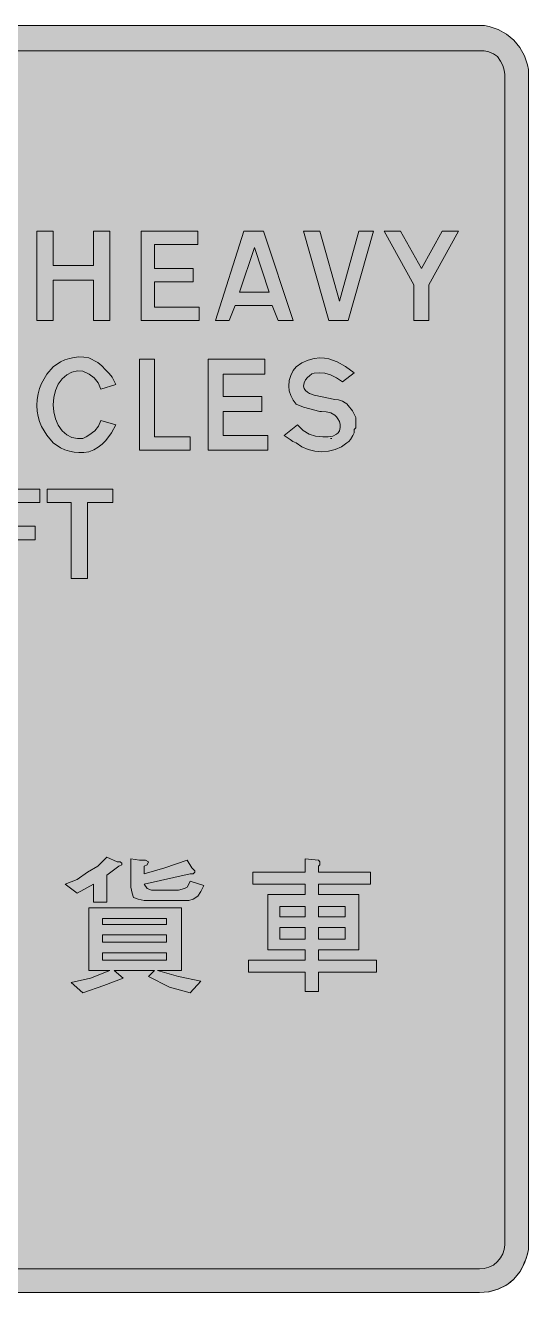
# Model space of a CAD drawing. Header units: metres. Extents: x 133 to 436, y 9 to 264.
# Drawn here: x 334.4 to 435.8, y 9.4 to 264.4 of the extents above; entities that cross this region are included whole.
import ezdxf

# ---------------------------------------------------------------- set-up
doc = ezdxf.new("R2010")
doc.units = ezdxf.units.M
for name, color, linetype, true_color in [('FILL_BLUE_0000FF', 7, 'Continuous', 0x0000ff), ('FILL_WHITE_FFFFFF', 7, 'Continuous', 0xffffff), ('STROKE_BLUE_0000FF', 7, 'Continuous', 0x0000ff), ('STROKE_WHITE_FFFFFF', 7, 'Continuous', 0xffffff)]:
    doc.layers.add(name, color=color, linetype=linetype, true_color=true_color)

msp = doc.modelspace()

# ---------------------------------------------------------------- hatches: boundary and pattern name
at = {"layer": 'FILL_BLUE_0000FF', "true_color": 0x0000ff}
h = msp.add_hatch(color=7, dxfattribs=at)
h.dxf.hatch_style = 1
h.paths.add_polyline_path([(426.79, 259.2), (427.76, 259), (428.68, 258.63), (429.45, 258.06), (430.06, 257.16), (430.54, 256.26), (430.84, 255.36), (430.95, 254.46), (430.95, 18.96), (430.84, 18.06), (430.54, 17.2), (430.06, 16.39), (429.45, 15.66), (428.68, 14.92), (427.76, 14.46), (426.79, 14.23), (425.85, 14.16), (142.95, 14.16), (142.05, 14.23), (141.15, 14.46), (140.25, 14.92), (139.35, 15.66), (138.78, 16.39), (138.41, 17.2), (138.21, 18.06), (138.15, 18.96), (138.15, 254.46), (138.21, 255.36), (138.41, 256.26), (138.78, 257.16), (139.35, 258.06), (140.25, 258.63), (141.15, 259), (142.05, 259.2), (142.95, 259.26), (425.85, 259.26), (426.79, 259.2)])
at = {"layer": 'FILL_WHITE_FFFFFF', "true_color": 0xffffff}
h = msp.add_hatch(color=7, dxfattribs=at)
h.dxf.hatch_style = 1
h.paths.add_polyline_path([(426.85, 264.3), (427.81, 264.14), (429.64, 263.54), (431.29, 262.59), (432.75, 261.36), (433.98, 259.9), (434.92, 258.25), (435.53, 256.42), (435.69, 255.46), (435.75, 254.46), (435.75, 18.96), (435.69, 18.06), (435.52, 17.16), (435.24, 16.26), (434.85, 15.36), (434.52, 14.46), (434.02, 13.6), (432.75, 12.06), (432.04, 11.43), (431.25, 10.88), (429.52, 10.03), (427.69, 9.53), (425.85, 9.36), (142.95, 9.36), (141.15, 9.53), (139.39, 10.03), (137.68, 10.88), (136.05, 12.06), (134.7, 13.69), (133.76, 15.4), (133.22, 17.16), (133.05, 18.96), (133.05, 254.46), (133.11, 255.36), (133.27, 256.26), (133.56, 257.16), (133.95, 258.06), (134.28, 258.96), (134.77, 259.82), (136.05, 261.36), (137.59, 262.64), (138.45, 263.13), (139.35, 263.46), (140.25, 263.85), (141.15, 264.14), (142.05, 264.3), (142.95, 264.36), (425.85, 264.36), (426.85, 264.3)])
h = msp.add_hatch(color=7, dxfattribs=at)
h.dxf.hatch_style = 1
h.paths.add_polyline_path([(348.15, 213.06), (340.05, 213.06), (340.05, 204.96), (336.75, 204.96), (336.75, 222.96), (340.05, 222.96), (340.05, 216.06), (348.15, 216.06), (348.15, 222.96), (351.45, 222.96), (351.45, 204.96), (348.15, 204.96), (348.15, 213.06)])
h = msp.add_hatch(color=7, dxfattribs=at)
h.dxf.hatch_style = 1
h.paths.add_polyline_path([(357.75, 222.96), (369.15, 222.96), (369.15, 220.26), (360.45, 220.26), (360.45, 215.46), (368.25, 215.46), (368.25, 212.76), (360.45, 212.76), (360.45, 207.66), (369.45, 207.66), (369.45, 204.96), (357.75, 204.96), (357.75, 222.96)])
h = msp.add_hatch(color=7, dxfattribs=at)
h.dxf.hatch_style = 1
h.paths.add_polyline_path([(388.35, 204.96), (385.35, 204.96), (384.15, 207.96), (376.65, 207.96), (375.45, 204.96), (372.75, 204.96), (378.45, 222.96), (382.35, 222.96), (388.35, 204.96)])
h.paths.add_polyline_path([(377.55, 210.66), (383.55, 210.66), (380.55, 219.66), (377.55, 210.66)], flags=16)
h = msp.add_hatch(color=7, dxfattribs=at)
h.dxf.hatch_style = 1
h.paths.add_polyline_path([(390.45, 222.96), (393.75, 222.96), (397.65, 208.86), (401.55, 222.96), (404.55, 222.96), (399.45, 204.96), (395.55, 204.96), (390.45, 222.96)])
h = msp.add_hatch(color=7, dxfattribs=at)
h.dxf.hatch_style = 1
h.paths.add_polyline_path([(409.95, 222.96), (414.15, 215.46), (418.35, 222.96), (421.65, 222.96), (415.65, 212.16), (415.65, 204.96), (412.65, 204.96), (412.65, 212.16), (406.65, 222.96), (409.95, 222.96)])
h = msp.add_hatch(color=7, dxfattribs=at)
h.dxf.hatch_style = 1
h.paths.add_polyline_path([(349.09, 192.4), (348.3, 193.41), (347.29, 194.2), (346.05, 194.76), (344.93, 194.82), (343.84, 194.57), (342.8, 194.04), (341.85, 193.26), (341.06, 192.14), (340.5, 190.86), (340.16, 189.46), (340.05, 188.01), (340.16, 186.56), (340.5, 185.16), (341.06, 183.88), (341.85, 182.76), (342.8, 181.98), (343.84, 181.45), (344.93, 181.2), (346.05, 181.26), (346.68, 181.54), (347.25, 181.9), (348.45, 182.76), (349.16, 183.7), (349.65, 184.86), (352.65, 183.96), (351.81, 182.36), (350.62, 180.81), (349.91, 180.11), (349.11, 179.49), (348.22, 178.96), (347.25, 178.56), (346.24, 178.4), (345.24, 178.38), (344.26, 178.47), (343.31, 178.67), (342.41, 178.97), (341.55, 179.36), (340.05, 180.36), (338.77, 181.87), (337.72, 183.66), (337.32, 184.64), (337.01, 185.68), (336.82, 186.75), (336.75, 187.86), (336.82, 189.07), (337.01, 190.22), (337.32, 191.3), (337.72, 192.32), (338.77, 194.15), (340.05, 195.66), (341.55, 196.66), (342.41, 197.05), (343.31, 197.35), (344.26, 197.55), (345.24, 197.64), (346.24, 197.62), (347.25, 197.46), (349.01, 196.49), (349.82, 195.86), (350.55, 195.06), (351.34, 194.34), (351.94, 193.56), (352.36, 192.78), (352.65, 192.06), (349.65, 191.16), (349.09, 192.4)])
h = msp.add_hatch(color=7, dxfattribs=at)
h.dxf.hatch_style = 1
h.paths.add_polyline_path([(357.45, 197.16), (360.45, 197.16), (360.45, 181.56), (367.65, 181.56), (367.65, 178.86), (357.45, 178.86), (357.45, 197.16)])
h = msp.add_hatch(color=7, dxfattribs=at)
h.dxf.hatch_style = 1
h.paths.add_polyline_path([(371.25, 197.16), (382.65, 197.16), (382.65, 194.16), (374.25, 194.16), (374.25, 189.66), (382.05, 189.66), (382.05, 186.66), (374.25, 186.66), (374.25, 181.86), (383.25, 181.86), (383.25, 178.86), (371.25, 178.86), (371.25, 197.16)])
h = msp.add_hatch(color=7, dxfattribs=at)
h.dxf.hatch_style = 1
h.paths.add_polyline_path([(397.08, 193.45), (395.89, 194.01), (394.75, 194.35), (393.75, 194.46), (392.59, 194.39), (392.1, 194.21), (391.65, 193.86), (391.21, 193.53), (390.82, 193.04), (390.55, 192.43), (390.45, 191.76), (390.55, 191.31), (390.82, 190.9), (391.21, 190.54), (391.65, 190.26), (392.55, 189.96), (396.75, 189.06), (397.5, 189.02), (398.25, 188.76), (398.85, 188.42), (399.18, 188.21), (399.45, 187.86), (400.31, 186.77), (400.95, 185.46), (400.95, 184.86), (400.95, 184.56), (400.95, 184.26), (400.95, 183.96), (400.95, 183.66), (400.95, 183.36), (400.65, 183.06), (400.61, 182.35), (400.35, 181.86), (399.86, 181), (399.55, 180.64), (399.15, 180.36), (398.1, 179.57), (396.82, 179.01), (395.44, 178.67), (394.05, 178.56), (392.7, 178.67), (391.39, 179.01), (390.13, 179.57), (388.95, 180.36), (388.32, 180.64), (387.75, 181), (386.55, 181.86), (389.25, 183.96), (390.38, 182.83), (391.57, 182.09), (392.88, 181.68), (394.35, 181.56), (395.41, 181.58), (396.34, 181.71), (397.09, 182.07), (397.4, 182.36), (397.65, 182.76), (397.81, 183.43), (397.84, 184.07), (397.69, 184.66), (397.35, 185.16), (397.09, 185.57), (396.75, 185.9), (395.92, 186.36), (394.99, 186.59), (394.05, 186.66), (393.75, 186.66), (390.45, 187.56), (388.95, 188.16), (388.34, 188.93), (387.86, 189.85), (387.56, 190.82), (387.45, 191.76), (387.56, 192.88), (387.86, 193.93), (388.34, 194.88), (388.95, 195.66), (390.12, 196.45), (391.35, 197.01), (392.58, 197.35), (393.75, 197.46), (394.64, 197.4), (395.5, 197.24), (397.2, 196.64), (398.9, 195.69), (400.65, 194.46), (398.25, 192.66), (397.08, 193.45)])
h = msp.add_hatch(color=7, dxfattribs=at)
h.dxf.hatch_style = 1
h.paths.add_polyline_path([(328.95, 153.06), (325.95, 153.06), (325.95, 171.06), (337.35, 171.06), (337.35, 168.36), (328.95, 168.36), (328.95, 163.56), (336.45, 163.56), (336.45, 160.86), (328.95, 160.86), (328.95, 153.06)])
h = msp.add_hatch(color=7, dxfattribs=at)
h.dxf.hatch_style = 1
h.paths.add_polyline_path([(352.05, 168.36), (346.95, 168.36), (346.95, 153.06), (343.65, 153.06), (343.65, 168.36), (338.85, 168.36), (338.85, 171.06), (352.05, 171.06), (352.05, 168.36)])
h = msp.add_hatch(color=7, dxfattribs=at)
h.dxf.hatch_style = 1
h.paths.add_polyline_path([(344.85, 92.46), (346.95, 93.96), (349.05, 95.16), (350.85, 96.96), (352.95, 96.06), (353.55, 96.06), (353.85, 95.76), (353.85, 95.46), (353.25, 95.16), (350.85, 93.36), (350.85, 87.96), (348.15, 87.96), (348.15, 91.56), (344.85, 89.76), (342.45, 91.56), (344.85, 92.46)])
h = msp.add_hatch(color=7, dxfattribs=at)
h.dxf.hatch_style = 1
h.paths.add_polyline_path([(357.45, 96.36), (358.65, 96.36), (359.25, 96.06), (358.95, 95.46), (358.35, 95.16), (358.35, 93.66), (362.55, 94.86), (367.05, 96.36), (367.95, 94.86), (368.55, 94.26), (368.55, 93.96), (368.25, 93.66), (367.65, 93.66), (358.35, 91.56), (358.95, 90.66), (359.85, 90.36), (365.25, 90.36), (366.45, 90.66), (367.05, 90.96), (367.35, 91.56), (367.65, 92.16), (370.35, 91.26), (369.75, 90.06), (369.15, 89.16), (368.25, 88.56), (367.35, 88.26), (358.35, 88.26), (357.15, 88.56), (356.25, 88.86), (355.95, 89.76), (355.65, 90.96), (355.65, 96.66), (357.45, 96.36)])
h = msp.add_hatch(color=7, dxfattribs=at)
h.dxf.hatch_style = 1
h.paths.add_polyline_path([(393.75, 95.76), (393.75, 95.46), (393.45, 95.16), (393.45, 93.96), (403.95, 93.96), (403.95, 91.56), (393.45, 91.56), (393.45, 89.46), (401.55, 89.46), (401.55, 78.36), (393.45, 78.36), (393.45, 76.26), (405.15, 76.26), (405.15, 73.86), (393.45, 73.86), (393.45, 69.96), (390.75, 69.96), (390.75, 73.86), (379.35, 73.86), (379.35, 76.26), (390.75, 76.26), (390.75, 78.36), (383.25, 78.36), (383.25, 89.46), (390.75, 89.46), (390.75, 91.56), (380.25, 91.56), (380.25, 93.96), (390.75, 93.96), (390.75, 96.66), (393.45, 96.36), (393.75, 96.06), (393.75, 95.76)])
h.paths.add_polyline_path([(390.75, 84.96), (390.75, 87.06), (385.65, 87.06), (385.65, 84.96), (390.75, 84.96)], flags=16)
h.paths.add_polyline_path([(385.65, 80.46), (390.75, 80.46), (390.75, 82.86), (385.65, 82.86), (385.65, 80.46)], flags=16)
h.paths.add_polyline_path([(393.45, 87.06), (393.45, 84.96), (398.85, 84.96), (398.85, 87.06), (393.45, 87.06)], flags=16)
h.paths.add_polyline_path([(398.85, 82.86), (393.45, 82.86), (393.45, 80.46), (398.85, 80.46), (398.85, 82.86)], flags=16)
h = msp.add_hatch(color=7, dxfattribs=at)
h.dxf.hatch_style = 1
h.paths.add_polyline_path([(365.25, 72.96), (369.75, 72.06), (367.65, 69.66), (363.45, 70.86), (359.25, 72.96), (360.45, 74.16), (352.35, 74.16), (354.15, 72.66), (350.25, 71.16), (346.05, 69.66), (343.65, 71.76), (347.55, 72.66), (351.45, 74.16), (347.25, 74.16), (347.25, 86.76), (365.85, 86.76), (365.85, 74.16), (361.05, 74.16), (365.25, 72.96)])
h.paths.add_polyline_path([(349.95, 83.46), (362.85, 83.46), (362.85, 84.66), (349.95, 84.66), (349.95, 83.46)], flags=16)
h.paths.add_polyline_path([(349.95, 77.76), (349.95, 76.26), (362.85, 76.26), (362.85, 77.76), (349.95, 77.76)], flags=16)
h.paths.add_polyline_path([(362.85, 81.36), (349.95, 81.36), (349.95, 79.86), (362.85, 79.86), (362.85, 81.36)], flags=16)

# ---------------------------------------------------------------- linework, layer by layer
at = {"layer": 'FILL_BLUE_0000FF', "lineweight": 0, "true_color": 0x0000ff}
msp.add_lwpolyline([(142.95, 259.26), (425.85, 259.26), (426.79, 259.2), (427.76, 259), (428.68, 258.63), (429.45, 258.06), (430.06, 257.16), (430.54, 256.26), (430.84, 255.36), (430.95, 254.46), (430.95, 18.96), (430.84, 18.06), (430.54, 17.2), (430.06, 16.39), (429.45, 15.66), (428.68, 14.92), (427.76, 14.46), (426.79, 14.23), (425.85, 14.16), (142.95, 14.16)], dxfattribs=at)
at = {"layer": 'FILL_WHITE_FFFFFF', "lineweight": 0, "true_color": 0xffffff}
msp.add_lwpolyline([(142.95, 264.36), (425.85, 264.36), (426.85, 264.3), (427.81, 264.14), (429.64, 263.54), (431.29, 262.59), (432.75, 261.36), (433.98, 259.9), (434.92, 258.25), (435.53, 256.42), (435.69, 255.46), (435.75, 254.46), (435.75, 18.96), (435.69, 18.06), (435.52, 17.16), (435.24, 16.26), (434.85, 15.36), (434.52, 14.46), (434.02, 13.6), (432.75, 12.06), (432.04, 11.43), (431.25, 10.88), (429.52, 10.03), (427.69, 9.53), (425.85, 9.36), (142.95, 9.36)], dxfattribs=at)
for points in [[(348.15, 213.06), (340.05, 213.06), (340.05, 204.96), (336.75, 204.96), (336.75, 222.96), (340.05, 222.96), (340.05, 216.06), (348.15, 216.06), (348.15, 222.96), (351.45, 222.96), (351.45, 204.96), (348.15, 204.96)], [(357.75, 222.96), (369.15, 222.96), (369.15, 220.26), (360.45, 220.26), (360.45, 215.46), (368.25, 215.46), (368.25, 212.76), (360.45, 212.76), (360.45, 207.66), (369.45, 207.66), (369.45, 204.96), (357.75, 204.96)], [(388.35, 204.96), (385.35, 204.96), (384.15, 207.96), (376.65, 207.96), (375.45, 204.96), (372.75, 204.96), (378.45, 222.96), (382.35, 222.96)], [(390.45, 222.96), (393.75, 222.96), (397.65, 208.86), (401.55, 222.96), (404.55, 222.96), (399.45, 204.96), (395.55, 204.96)], [(409.95, 222.96), (414.15, 215.46), (418.35, 222.96), (421.65, 222.96), (415.65, 212.16), (415.65, 204.96), (412.65, 204.96), (412.65, 212.16), (406.65, 222.96)], [(377.55, 210.66), (383.55, 210.66), (380.55, 219.66)], [(349.09, 192.4), (348.3, 193.41), (347.29, 194.2), (346.05, 194.76), (344.93, 194.82), (343.84, 194.57), (342.8, 194.04), (341.85, 193.26), (341.06, 192.14), (340.5, 190.86), (340.16, 189.46), (340.05, 188.01), (340.16, 186.56), (340.5, 185.16), (341.06, 183.88), (341.85, 182.76), (342.8, 181.98), (343.84, 181.45), (344.93, 181.2), (346.05, 181.26), (346.68, 181.54), (347.25, 181.9), (348.45, 182.76), (349.16, 183.7), (349.65, 184.86), (352.65, 183.96), (351.81, 182.36), (350.62, 180.81), (349.91, 180.11), (349.11, 179.49), (348.22, 178.96), (347.25, 178.56), (346.24, 178.4), (345.24, 178.38), (344.26, 178.47), (343.31, 178.67), (342.41, 178.97), (341.55, 179.36), (340.05, 180.36), (338.77, 181.87), (337.72, 183.66), (337.32, 184.64), (337.01, 185.68), (336.82, 186.75), (336.75, 187.86), (336.82, 189.07), (337.01, 190.22), (337.32, 191.3), (337.72, 192.32), (338.77, 194.15), (340.05, 195.66), (341.55, 196.66), (342.41, 197.05), (343.31, 197.35), (344.26, 197.55), (345.24, 197.64), (346.24, 197.62), (347.25, 197.46), (349.01, 196.49), (349.82, 195.86), (350.55, 195.06), (351.34, 194.34), (351.94, 193.56), (352.36, 192.78), (352.65, 192.06), (349.65, 191.16)], [(357.45, 197.16), (360.45, 197.16), (360.45, 181.56), (367.65, 181.56), (367.65, 178.86), (357.45, 178.86)], [(371.25, 197.16), (382.65, 197.16), (382.65, 194.16), (374.25, 194.16), (374.25, 189.66), (382.05, 189.66), (382.05, 186.66), (374.25, 186.66), (374.25, 181.86), (383.25, 181.86), (383.25, 178.86), (371.25, 178.86)], [(397.08, 193.45), (395.89, 194.01), (394.75, 194.35), (393.75, 194.46), (392.59, 194.39), (392.1, 194.21), (391.65, 193.86), (391.21, 193.53), (390.82, 193.04), (390.55, 192.43), (390.45, 191.76), (390.55, 191.31), (390.82, 190.9), (391.21, 190.54), (391.65, 190.26), (392.55, 189.96), (396.75, 189.06), (397.5, 189.02), (398.25, 188.76), (398.85, 188.42), (399.18, 188.21), (399.45, 187.86), (400.31, 186.77), (400.95, 185.46), (400.95, 184.86), (400.95, 184.56), (400.95, 184.26), (400.95, 183.96), (400.95, 183.66), (400.95, 183.36), (400.65, 183.06), (400.61, 182.35), (400.35, 181.86), (399.86, 181), (399.55, 180.64), (399.15, 180.36), (398.1, 179.57), (396.82, 179.01), (395.44, 178.67), (394.05, 178.56), (392.7, 178.67), (391.39, 179.01), (390.13, 179.57), (388.95, 180.36), (388.32, 180.64), (387.75, 181), (386.55, 181.86), (389.25, 183.96), (390.38, 182.83), (391.57, 182.09), (392.88, 181.68), (394.35, 181.56), (395.41, 181.58), (396.34, 181.71), (397.09, 182.07), (397.4, 182.36), (397.65, 182.76), (397.81, 183.43), (397.84, 184.07), (397.69, 184.66), (397.35, 185.16), (397.09, 185.57), (396.75, 185.9), (395.92, 186.36), (394.99, 186.59), (394.05, 186.66), (393.75, 186.66), (390.45, 187.56), (388.95, 188.16), (388.34, 188.93), (387.86, 189.85), (387.56, 190.82), (387.45, 191.76), (387.56, 192.88), (387.86, 193.93), (388.34, 194.88), (388.95, 195.66), (390.12, 196.45), (391.35, 197.01), (392.58, 197.35), (393.75, 197.46), (394.64, 197.4), (395.5, 197.24), (397.2, 196.64), (398.9, 195.69), (400.65, 194.46), (398.25, 192.66)], [(328.95, 153.06), (325.95, 153.06), (325.95, 171.06), (337.35, 171.06), (337.35, 168.36), (328.95, 168.36), (328.95, 163.56), (336.45, 163.56), (336.45, 160.86), (328.95, 160.86)], [(352.05, 168.36), (346.95, 168.36), (346.95, 153.06), (343.65, 153.06), (343.65, 168.36), (338.85, 168.36), (338.85, 171.06), (352.05, 171.06)], [(344.85, 92.46), (346.95, 93.96), (349.05, 95.16), (350.85, 96.96), (352.95, 96.06), (353.55, 96.06), (353.85, 95.76), (353.85, 95.46), (353.25, 95.16), (350.85, 93.36), (350.85, 87.96), (348.15, 87.96), (348.15, 91.56), (344.85, 89.76), (342.45, 91.56)], [(357.45, 96.36), (358.65, 96.36), (359.25, 96.06), (358.95, 95.46), (358.35, 95.16), (358.35, 93.66), (362.55, 94.86), (367.05, 96.36), (367.95, 94.86), (368.55, 94.26), (368.55, 93.96), (368.25, 93.66), (367.65, 93.66), (358.35, 91.56), (358.95, 90.66), (359.85, 90.36), (365.25, 90.36), (366.45, 90.66), (367.05, 90.96), (367.35, 91.56), (367.65, 92.16), (370.35, 91.26), (369.75, 90.06), (369.15, 89.16), (368.25, 88.56), (367.35, 88.26), (358.35, 88.26), (357.15, 88.56), (356.25, 88.86), (355.95, 89.76), (355.65, 90.96), (355.65, 96.66)], [(393.75, 95.76), (393.75, 95.46), (393.45, 95.16), (393.45, 93.96), (403.95, 93.96), (403.95, 91.56), (393.45, 91.56), (393.45, 89.46), (401.55, 89.46), (401.55, 78.36), (393.45, 78.36), (393.45, 76.26), (405.15, 76.26), (405.15, 73.86), (393.45, 73.86), (393.45, 69.96), (390.75, 69.96), (390.75, 73.86), (379.35, 73.86), (379.35, 76.26), (390.75, 76.26), (390.75, 78.36), (383.25, 78.36), (383.25, 89.46), (390.75, 89.46), (390.75, 91.56), (380.25, 91.56), (380.25, 93.96), (390.75, 93.96), (390.75, 96.66), (393.45, 96.36), (393.75, 96.06)], [(365.25, 72.96), (369.75, 72.06), (367.65, 69.66), (363.45, 70.86), (359.25, 72.96), (360.45, 74.16), (352.35, 74.16), (354.15, 72.66), (350.25, 71.16), (346.05, 69.66), (343.65, 71.76), (347.55, 72.66), (351.45, 74.16), (347.25, 74.16), (347.25, 86.76), (365.85, 86.76), (365.85, 74.16), (361.05, 74.16)], [(390.75, 84.96), (390.75, 87.06), (385.65, 87.06), (385.65, 84.96)], [(393.45, 87.06), (393.45, 84.96), (398.85, 84.96), (398.85, 87.06)], [(349.95, 83.46), (362.85, 83.46), (362.85, 84.66), (349.95, 84.66)], [(385.65, 80.46), (390.75, 80.46), (390.75, 82.86), (385.65, 82.86)], [(398.85, 82.86), (393.45, 82.86), (393.45, 80.46), (398.85, 80.46)], [(362.85, 81.36), (349.95, 81.36), (349.95, 79.86), (362.85, 79.86)], [(349.95, 77.76), (349.95, 76.26), (362.85, 76.26), (362.85, 77.76)]]:
    msp.add_lwpolyline(points, close=True, dxfattribs=at)
at = {"layer": 'STROKE_BLUE_0000FF', "lineweight": 0, "true_color": 0x0000ff}
msp.add_lwpolyline([(142.95, 9.36), (425.85, 9.36), (427.81, 9.53), (429.64, 10.03), (431.29, 10.88), (432.75, 12.06), (433.98, 13.56), (434.92, 15.28), (435.53, 17.12), (435.69, 18.05), (435.75, 18.96), (435.75, 254.46), (435.69, 255.46), (435.53, 256.42), (434.92, 258.25), (433.98, 259.9), (432.75, 261.36), (431.29, 262.59), (429.64, 263.53), (427.81, 264.14), (426.85, 264.3), (425.85, 264.36), (142.95, 264.36)], dxfattribs=at)
at = {"layer": 'STROKE_WHITE_FFFFFF', "lineweight": 0, "true_color": 0xffffff}
for points in [[(348.15, 204.96), (351.45, 204.96), (348.15, 204.96)], [(395.85, 181.26), (396.15, 181.26)]]:
    msp.add_lwpolyline(points, dxfattribs=at)

doc.saveas('drawing.dxf')
